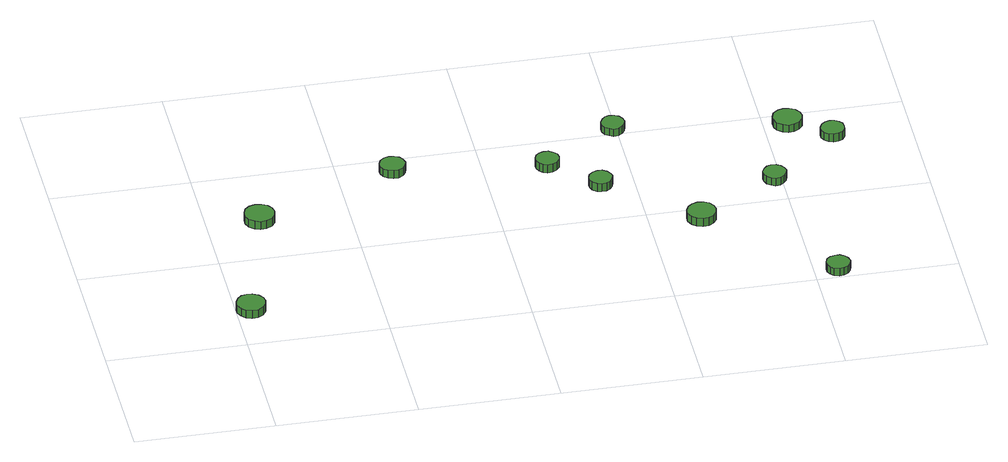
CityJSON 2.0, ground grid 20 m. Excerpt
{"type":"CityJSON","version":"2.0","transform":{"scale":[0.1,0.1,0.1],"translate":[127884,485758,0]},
"CityObjects":{
"tree1":{"type":"SolitaryVegetationObject","attributes":{"function":"something"},"geometry":[{"type":"MultiSurface","lod":"1","boundaries":[[[0,1,2,3,4,5,6,7,8,9,10,11,12,13,14]],[[15,16,17,18,19,20,21,22,23,24,25,26,27,28,29]],[[0,29,28,1]],[[1,28,27,2]],[[2,27,26,3]],[[3,26,25,4]],[[4,25,24,5]],[[5,24,23,6]],[[6,23,22,7]],[[7,22,21,8]],[[8,21,20,9]],[[9,20,19,10]],[[10,19,18,11]],[[11,18,17,12]],[[12,17,16,13]],[[13,16,15,14]],[[14,15,29,0]]]}]},
"tree2":{"type":"SolitaryVegetationObject","attributes":{"function":"something"},"geometry":[{"type":"MultiSurface","lod":"1","boundaries":[[[30,31,32,33,34,35,36,37,38,39,40,41,42,43,44]],[[45,46,47,48,49,50,51,52,53,54,55,56,57,58,59]],[[30,59,58,31]],[[31,58,57,32]],[[32,57,56,33]],[[33,56,55,34]],[[34,55,54,35]],[[35,54,53,36]],[[36,53,52,37]],[[37,52,51,38]],[[38,51,50,39]],[[39,50,49,40]],[[40,49,48,41]],[[41,48,47,42]],[[42,47,46,43]],[[43,46,45,44]],[[44,45,59,30]]]}]},
"tree3":{"type":"SolitaryVegetationObject","attributes":{"function":"something"},"geometry":[{"type":"MultiSurface","lod":"1","boundaries":[[[60,61,62,63,64,65,66,67,68,69,70,71,72,73,74]],[[75,76,77,78,79,80,81,82,83,84,85,86,87,88,89]],[[60,89,88,61]],[[61,88,87,62]],[[62,87,86,63]],[[63,86,85,64]],[[64,85,84,65]],[[65,84,83,66]],[[66,83,82,67]],[[67,82,81,68]],[[68,81,80,69]],[[69,80,79,70]],[[70,79,78,71]],[[71,78,77,72]],[[72,77,76,73]],[[73,76,75,74]],[[74,75,89,60]]]}]},
"tree4":{"type":"SolitaryVegetationObject","attributes":{"function":"something"},"geometry":[{"type":"MultiSurface","lod":"1","boundaries":[[[90,91,92,93,94,95,96,97,98,99,100,101,102,103,104]],[[105,106,107,108,109,110,111,112,113,114,115,116,117,118,119]],[[90,119,118,91]],[[91,118,117,92]],[[92,117,116,93]],[[93,116,115,94]],[[94,115,114,95]],[[95,114,113,96]],[[96,113,112,97]],[[97,112,111,98]],[[98,111,110,99]],[[99,110,109,100]],[[100,109,108,101]],[[101,108,107,102]],[[102,107,106,103]],[[103,106,105,104]],[[104,105,119,90]]]}]},
"tree5":{"type":"SolitaryVegetationObject","attributes":{"function":"something"},"geometry":[{"type":"MultiSurface","lod":"1","boundaries":[[[120,121,122,123,124,125,126,127,128,129,130,131,132,133,134]],[[135,136,137,138,139,140,141,142,143,144,145,146,147,148,149]],[[120,149,148,121]],[[121,148,147,122]],[[122,147,146,123]],[[123,146,145,124]],[[124,145,144,125]],[[125,144,143,126]],[[126,143,142,127]],[[127,142,141,128]],[[128,141,140,129]],[[129,140,139,130]],[[130,139,138,131]],[[131,138,137,132]],[[132,137,136,133]],[[133,136,135,134]],[[134,135,149,120]]]}]},
"tree6":{"type":"SolitaryVegetationObject","attributes":{"function":"something"},"geometry":[{"type":"MultiSurface","lod":"1","boundaries":[[[150,151,152,153,154,155,156,157,158,159,160,161,162,163,164]],[[165,166,167,168,169,170,171,172,173,174,175,176,177,178,179]],[[150,179,178,151]],[[151,178,177,152]],[[152,177,176,153]],[[153,176,175,154]],[[154,175,174,155]],[[155,174,173,156]],[[156,173,172,157]],[[157,172,171,158]],[[158,171,170,159]],[[159,170,169,160]],[[160,169,168,161]],[[161,168,167,162]],[[162,167,166,163]],[[163,166,165,164]],[[164,165,179,150]]]}]},
"tree7":{"type":"SolitaryVegetationObject","attributes":{"function":"something"},"geometry":[{"type":"MultiSurface","lod":"1","boundaries":[[[180,181,182,183,184,185,186,187,188,189,190,191,192,193,194]],[[195,196,197,198,199,200,201,202,203,204,205,206,207,208,209]],[[180,209,208,181]],[[181,208,207,182]],[[182,207,206,183]],[[183,206,205,184]],[[184,205,204,185]],[[185,204,203,186]],[[186,203,202,187]],[[187,202,201,188]],[[188,201,200,189]],[[189,200,199,190]],[[190,199,198,191]],[[191,198,197,192]],[[192,197,196,193]],[[193,196,195,194]],[[194,195,209,180]]]}]},
"tree8":{"type":"SolitaryVegetationObject","attributes":{"function":"something"},"geometry":[{"type":"MultiSurface","lod":"1","boundaries":[[[210,211,212,213,214,215,216,217,218,219,220,221,222,223,224]],[[225,226,227,228,229,230,231,232,233,234,235,236,237,238,239]],[[210,239,238,211]],[[211,238,237,212]],[[212,237,236,213]],[[213,236,235,214]],[[214,235,234,215]],[[215,234,233,216]],[[216,233,232,217]],[[217,232,231,218]],[[218,231,230,219]],[[219,230,229,220]],[[220,229,228,221]],[[221,228,227,222]],[[222,227,226,223]],[[223,226,225,224]],[[224,225,239,210]]]}]},
"tree9":{"type":"SolitaryVegetationObject","attributes":{"function":"something"},"geometry":[{"type":"MultiSurface","lod":"1","boundaries":[[[240,241,242,243,244,245,246,247,248,249,250,251,252,253,254]],[[255,256,257,258,259,260,261,262,263,264,265,266,267,268,269]],[[240,269,268,241]],[[241,268,267,242]],[[242,267,266,243]],[[243,266,265,244]],[[244,265,264,245]],[[245,264,263,246]],[[246,263,262,247]],[[247,262,261,248]],[[248,261,260,249]],[[249,260,259,250]],[[250,259,258,251]],[[251,258,257,252]],[[252,257,256,253]],[[253,256,255,254]],[[254,255,269,240]]]}]},
"tree10":{"type":"SolitaryVegetationObject","attributes":{"function":"something"},"geometry":[{"type":"MultiSurface","lod":"1","boundaries":[[[270,271,272,273,274,275,276,277,278,279,280,281,282,283,284]],[[285,286,287,288,289,290,291,292,293,294,295,296,297,298,299]],[[270,299,298,271]],[[271,298,297,272]],[[272,297,296,273]],[[273,296,295,274]],[[274,295,294,275]],[[275,294,293,276]],[[276,293,292,277]],[[277,292,291,278]],[[278,291,290,279]],[[279,290,289,280]],[[280,289,288,281]],[[281,288,287,282]],[[282,287,286,283]],[[283,286,285,284]],[[284,285,299,270]]]}]},
"tree11":{"type":"SolitaryVegetationObject","attributes":{"function":"something"},"geometry":[{"type":"MultiSurface","lod":"1","boundaries":[[[300,301,302,303,304,305,306,307,308,309,310,311,312,313,314]],[[315,316,317,318,319,320,321,322,323,324,325,326,327,328,329]],[[300,329,328,301]],[[301,328,327,302]],[[302,327,326,303]],[[303,326,325,304]],[[304,325,324,305]],[[305,324,323,306]],[[306,323,322,307]],[[307,322,321,308]],[[308,321,320,309]],[[309,320,319,310]],[[310,319,318,311]],[[311,318,317,312]],[[312,317,316,313]],[[313,316,315,314]],[[314,315,329,300]]]}]}
},
"vertices":[
[41,79,19],[39,87,19],[34,94,19],[26,98,19],[18,99,19],[10,97,19],[4,91,19],[0,83,19],[0,75,19],[4,67,19],[10,61,19],[18,59,19],[26,59,19],[34,64,19],[39,71,19],[39,71,6],[34,64,6],[26,59,6],[18,59,6],[10,61,6],[4,67,6],[0,75,6],[0,83,6],[4,91,6],[10,97,6],[18,99,6],[26,98,6],[34,94,6],[39,87,6],[41,79,6],
[96,291,17],[94,300,17],[89,307,17],[81,311,17],[72,312,17],[64,310,17],[57,304,17],[54,296,17],[54,287,17],[57,279,17],[64,273,17],[72,270,17],[81,271,17],[89,275,17],[94,282,17],[94,282,4],[89,275,4],[81,271,4],[72,270,4],[64,273,4],[57,279,4],[54,287,4],[54,296,4],[57,304,4],[64,310,4],[72,312,4],[81,311,4],[89,307,4],[94,300,4],[96,291,4],
[296,372,17],[294,380,17],[290,386,17],[283,389,17],[276,390,17],[269,388,17],[263,383,17],[260,376,17],[260,369,17],[263,362,17],[269,357,17],[276,355,17],[283,355,17],[290,359,17],[294,365,17],[294,365,4],[290,359,4],[283,355,4],[276,355,4],[269,357,4],[263,362,4],[260,369,4],[260,376,4],[263,383,4],[269,388,4],[276,390,4],[283,389,4],[290,386,4],[294,380,4],[296,372,4],
[505,338,21],[504,345,21],[499,350,21],[493,354,21],[486,354,21],[480,352,21],[475,348,21],[472,341,21],[472,334,21],[475,328,21],[480,323,21],[486,321,21],[493,322,21],[499,325,21],[504,331,21],[504,331,8],[499,325,8],[493,322,8],[486,321,8],[480,323,8],[475,328,8],[472,334,8],[472,341,8],[475,348,8],[480,352,8],[486,354,8],[493,354,8],[499,350,8],[504,345,8],[505,338,8],
[569,280,20],[567,286,20],[563,292,20],[557,296,20],[550,296,20],[544,294,20],[538,289,20],[536,283,20],[536,276,20],[538,270,20],[544,265,20],[550,263,20],[557,264,20],[563,267,20],[567,273,20],[567,273,7],[563,267,7],[557,264,7],[550,263,7],[544,265,7],[538,270,7],[536,276,7],[536,283,7],[538,289,7],[544,294,7],[550,296,7],[557,296,7],[563,292,7],[567,286,7],[569,280,7],
[611,405,21],[609,412,21],[605,418,21],[599,421,21],[592,422,21],[586,420,21],[581,415,21],[578,409,21],[578,402,21],[581,395,21],[586,391,21],[592,388,21],[599,389,21],[605,393,21],[609,398,21],[609,398,9],[605,393,9],[599,389,9],[592,388,9],[586,391,9],[581,395,9],[578,402,9],[578,409,9],[581,415,9],[586,420,9],[592,422,9],[599,421,9],[605,418,9],[609,412,9],[611,405,9],
[694,177,18],[692,185,18],[687,192,18],[680,196,18],[671,197,18],[663,194,18],[657,189,18],[653,181,18],[653,172,18],[657,164,18],[663,159,18],[671,156,18],[680,157,18],[687,161,18],[692,168,18],[692,168,5],[687,161,5],[680,157,5],[671,156,5],[663,159,5],[657,164,5],[653,172,5],[653,181,5],[657,189,5],[663,194,5],[671,197,5],[680,196,5],[687,192,5],[692,185,5],[694,177,5],
[851,19,17],[849,26,17],[845,31,17],[839,35,17],[832,35,17],[825,33,17],[820,29,17],[817,22,17],[817,15,17],[820,9,17],[825,4,17],[832,2,17],[839,3,17],[845,6,17],[849,12,17],[849,12,5],[845,6,5],[839,3,5],[832,2,5],[825,4,5],[820,9,5],[817,15,5],[817,22,5],[820,29,5],[825,33,5],[832,35,5],[839,35,5],[845,31,5],[849,26,5],[851,19,5],
[807,247,19],[805,254,19],[801,260,19],[795,263,19],[788,264,19],[782,262,19],[777,257,19],[774,251,19],[774,244,19],[777,237,19],[782,233,19],[788,230,19],[795,231,19],[801,235,19],[805,240,19],[805,240,7],[801,235,7],[795,231,7],[788,230,7],[782,233,7],[777,237,7],[774,244,7],[774,251,7],[777,257,7],[782,262,7],[788,264,7],[795,263,7],[801,260,7],[805,254,7],[807,247,7],
[854,374,19],[852,382,19],[847,389,19],[839,393,19],[831,394,19],[823,392,19],[816,386,19],[813,378,19],[813,369,19],[816,362,19],[823,356,19],[831,353,19],[839,354,19],[847,358,19],[852,365,19],[852,365,7],[847,358,7],[839,354,7],[831,353,7],[823,356,7],[816,362,7],[813,369,7],[813,378,7],[816,386,7],[823,392,7],[831,394,7],[839,393,7],[847,389,7],[852,382,7],[854,374,7],
[906,338,18],[905,345,18],[901,350,18],[895,354,18],[888,355,18],[881,352,18],[876,348,18],[873,341,18],[873,334,18],[876,328,18],[881,323,18],[888,321,18],[895,322,18],[901,325,18],[905,331,18],[905,331,5],[901,325,5],[895,322,5],[888,321,5],[881,323,5],[876,328,5],[873,334,5],[873,341,5],[876,348,5],[881,352,5],[888,355,5],[895,354,5],[901,350,5],[905,345,5],[906,338,5]
]}
